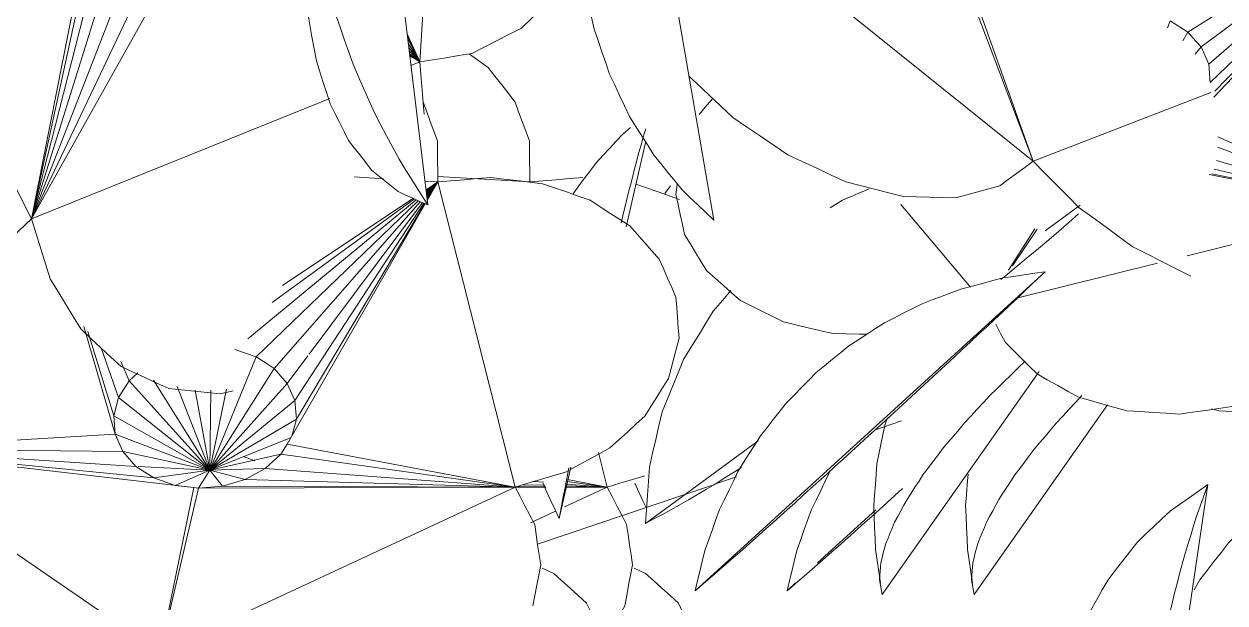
# Model space of a CAD drawing. Header units: metres. Extents: x 10.2 to 20.8, y -0.2 to 6.6.
# Drawn here: x 14.8782 to 14.9883, y 1.3508 to 1.4039 of the extents above; entities that cross this region are included whole.
import ezdxf

# ---------------------------------------------------------------- set-up
doc = ezdxf.new("R2010")
doc.units = ezdxf.units.M
doc.layers.add('Importações nas famílias', color=250, linetype='Continuous', lineweight=5)
doc.layers.add('Vegetação', color=7, linetype='Continuous', lineweight=5)

# ---------------------------------------------------------------- blocks, each defined once
blk = doc.blocks.new('Planta_pergolado_12200 - plantas pergolado_skp_Component_12-V2729-Corte 3')
at = {"layer": 'Importações nas famílias'}
blk.add_line((14.85772, 0.53), (14.86421, 0.57407), dxfattribs=at)
at = {"layer": 'Importações nas famílias', "flags": 128}
for points in [[(14.86421, 0.57407), (14.86334, 0.57346), (14.86248, 0.57286), (14.86161, 0.57225), (14.86075, 0.57164)], [(14.86311, 0.57098), (14.86338, 0.57175), (14.86366, 0.57252), (14.86393, 0.57329), (14.86421, 0.57407)], [(14.86075, 0.57164), (14.85998, 0.57091), (14.85921, 0.57018), (14.85844, 0.56945), (14.85768, 0.56871)], [(14.86209, 0.56765), (14.86234, 0.56848), (14.8626, 0.56931), (14.86285, 0.57015), (14.86311, 0.57098)], [(14.85768, 0.56871), (14.85702, 0.56787), (14.85637, 0.56703), (14.85571, 0.56618), (14.85506, 0.56534)], [(14.86114, 0.56412), (14.86138, 0.565), (14.86161, 0.56588), (14.86185, 0.56677), (14.86209, 0.56765)], [(14.85506, 0.56534), (14.85453, 0.56441), (14.85401, 0.56347), (14.85348, 0.56254), (14.85295, 0.56161)], [(14.86029, 0.56042), (14.86051, 0.56134), (14.86072, 0.56227), (14.86093, 0.56319), (14.86114, 0.56412)], [(14.85295, 0.56161), (14.85257, 0.5606), (14.85219, 0.5596), (14.8518, 0.5586), (14.85142, 0.5576)], [(14.85955, 0.5566), (14.85973, 0.55755), (14.85992, 0.55851), (14.86011, 0.55946), (14.86029, 0.56042)], [(14.85142, 0.5576), (14.85118, 0.55655), (14.85095, 0.5555), (14.85072, 0.55446), (14.85048, 0.55341)], [(14.85891, 0.55269), (14.85907, 0.55367), (14.85923, 0.55465), (14.85939, 0.55562), (14.85955, 0.5566)], [(14.85048, 0.55341), (14.85041, 0.55234), (14.85033, 0.55127), (14.85025, 0.55021), (14.85017, 0.54914)], [(14.85839, 0.54875), (14.85852, 0.54974), (14.85865, 0.55072), (14.85878, 0.55171), (14.85891, 0.55269)], [(14.85017, 0.54914), (14.85025, 0.54807), (14.85033, 0.54701), (14.85041, 0.54595), (14.85049, 0.54488)], [(14.858, 0.54482), (14.8581, 0.5458), (14.85819, 0.54678), (14.85829, 0.54777), (14.85839, 0.54875)], [(14.85049, 0.54488), (14.85073, 0.54385), (14.85097, 0.54282), (14.8512, 0.54178), (14.85144, 0.54075)], [(14.85773, 0.54093), (14.8578, 0.5419), (14.85786, 0.54287), (14.85793, 0.54385), (14.858, 0.54482)], [(14.85144, 0.54075), (14.85182, 0.53977), (14.85221, 0.53879), (14.8526, 0.53781), (14.85298, 0.53683)], [(14.85759, 0.53714), (14.85763, 0.53809), (14.85766, 0.53903), (14.8577, 0.53998), (14.85773, 0.54093)], [(14.85759, 0.53348), (14.85759, 0.53439), (14.85759, 0.53531), (14.85759, 0.53622), (14.85759, 0.53714)], [(14.85298, 0.53683), (14.85351, 0.53593), (14.85404, 0.53502), (14.85457, 0.53412), (14.85509, 0.53322)], [(14.85509, 0.53322), (14.85575, 0.53241), (14.85641, 0.53161), (14.85706, 0.5308), (14.85772, 0.53)], [(14.85772, 0.53), (14.85769, 0.53087), (14.85766, 0.53174), (14.85762, 0.53261), (14.85759, 0.53348)]]:
    blk.add_lwpolyline(points, dxfattribs=at)
blk = doc.blocks.new('Planta_pergolado_12200 - plantas pergolado_skp_Component_12-V2751-Corte 3')
at = {"layer": 'Importações nas famílias'}
for p, q in [((14.79052, 1.03818), (14.79121, 1.03881)), ((14.77809, 1.01743), (14.79247, 1.03787)), ((14.77859, 1.03362), (14.77835, 1.03295))]:
    blk.add_line(p, q, dxfattribs=at)
at = {"layer": 'Importações nas famílias', "flags": 128}
for points in [[(14.78797, 1.03566), (14.7886, 1.03629), (14.78924, 1.03692), (14.78988, 1.03755), (14.79052, 1.03818)], [(14.78565, 1.03317), (14.78623, 1.03379), (14.78681, 1.03441), (14.78739, 1.03504), (14.78797, 1.03566)], [(14.77835, 1.03295), (14.77816, 1.03207), (14.77798, 1.03118), (14.7778, 1.0303), (14.77761, 1.02941)], [(14.7836, 1.03074), (14.78411, 1.03135), (14.78463, 1.03195), (14.78514, 1.03256), (14.78565, 1.03317)], [(14.78183, 1.02839), (14.78228, 1.02898), (14.78272, 1.02957), (14.78316, 1.03015), (14.7836, 1.03074)], [(14.77761, 1.02941), (14.77754, 1.02845), (14.77747, 1.0275), (14.77739, 1.02654), (14.77732, 1.02558)], [(14.78037, 1.02615), (14.78074, 1.02671), (14.7811, 1.02727), (14.78147, 1.02783), (14.78183, 1.02839)], [(14.77923, 1.02405), (14.77952, 1.02458), (14.7798, 1.0251), (14.78009, 1.02563), (14.78037, 1.02615)], [(14.77732, 1.02558), (14.77736, 1.02458), (14.7774, 1.02357), (14.77744, 1.02256), (14.77748, 1.02156)], [(14.77843, 1.02211), (14.77863, 1.02259), (14.77883, 1.02308), (14.77903, 1.02357), (14.77923, 1.02405)], [(14.77748, 1.02156), (14.77763, 1.02053), (14.77779, 1.01949), (14.77794, 1.01846)], [(14.77797, 1.02034), (14.77808, 1.02078), (14.7782, 1.02123), (14.77831, 1.02167), (14.77843, 1.02211)], [(14.77785, 1.01878), (14.77788, 1.01917), (14.77791, 1.01956), (14.77794, 1.01995), (14.77797, 1.02034)], [(14.77809, 1.01743), (14.77803, 1.01777), (14.77797, 1.0181), (14.77791, 1.01844), (14.77785, 1.01878)]]:
    blk.add_lwpolyline(points, dxfattribs=at)
blk = doc.blocks.new('Planta_pergolado_12200 - plantas pergolado_skp_Component_17-V2851-Corte 3')
at = {"layer": 'Importações nas famílias'}
for p, q in [((15.00494, 1.41586), (14.98486, 1.40312)), ((15.00494, 1.41586), (14.98607, 1.40177)), ((15.00494, 1.41586), (14.98676, 1.4002)), ((15.00494, 1.41586), (14.9869, 1.39852)), ((15.00494, 1.41586), (14.98723, 1.39717)), ((15.00494, 1.41586), (14.98731, 1.3977)), ((14.98297, 1.40351), (14.98322, 1.40416)), ((14.98322, 1.40416), (14.98486, 1.40312)), ((14.98486, 1.40312), (14.98438, 1.40233)), ((14.98486, 1.40312), (14.98558, 1.40231)), ((14.98558, 1.40231), (14.98607, 1.40177)), ((14.98551, 1.40112), (14.98607, 1.40177)), ((14.98607, 1.40177), (14.98676, 1.4002)), ((14.98676, 1.4002), (14.9869, 1.39852)), ((14.94007, 1.3956), (14.94008, 1.39561)), ((14.98761, 1.39353), (15.00239, 1.38698)), ((14.98759, 1.39257), (15.00239, 1.38698)), ((14.98746, 1.39135), (15.00239, 1.38698)), ((15.00239, 1.38698), (14.98704, 1.39014)), ((14.98727, 1.39055), (15.00239, 1.38698)), ((14.93793, 1.38823), (14.93804, 1.38917)), ((15.00239, 1.38698), (14.98679, 1.39006)), ((14.95853, 1.38732), (14.96493, 1.37975)), ((14.9848, 1.38263), (15.00239, 1.38698)), ((14.9684, 1.38129), (14.97081, 1.38508)), ((14.97104, 1.38507), (14.96878, 1.38169)), ((14.96913, 1.37875), (14.98206, 1.38195))]:
    blk.add_line(p, q, dxfattribs=at)
at = {"layer": 'Importações nas famílias', "flags": 128}
for points in [[(14.94008, 1.39561), (14.94078, 1.39642), (14.94135, 1.39706)], [(14.93873, 1.38457), (14.93853, 1.38548), (14.93833, 1.3864), (14.93813, 1.38731), (14.93793, 1.38823)], [(14.94075, 1.38125), (14.94024, 1.38208), (14.93974, 1.38291), (14.93924, 1.38374), (14.93873, 1.38457)], [(14.94384, 1.37852), (14.94306, 1.3792), (14.94229, 1.37989), (14.94152, 1.38057), (14.94075, 1.38125)], [(14.94779, 1.37655), (14.9468, 1.37704), (14.94581, 1.37754), (14.94482, 1.37803), (14.94384, 1.37852)], [(14.95233, 1.37548), (14.9512, 1.37575), (14.95006, 1.37602), (14.94892, 1.37628), (14.94779, 1.37655)], [(14.96814, 1.37466), (14.96769, 1.37551), (14.96724, 1.37636)], [(14.95542, 1.37542), (14.95475, 1.37543), (14.95354, 1.37546), (14.95233, 1.37548)], [(14.97103, 1.37179), (14.9703, 1.37251), (14.96958, 1.37322), (14.96886, 1.37394), (14.96814, 1.37466)], [(14.97482, 1.36966), (14.97387, 1.37019), (14.97292, 1.37072), (14.97197, 1.37126), (14.97103, 1.37179)], [(14.97927, 1.3684), (14.97816, 1.36871), (14.97705, 1.36903), (14.97594, 1.36934), (14.97482, 1.36966)], [(14.98407, 1.3681), (14.98287, 1.36818), (14.98167, 1.36825), (14.98047, 1.36833), (14.97927, 1.3684)], [(14.98889, 1.36879), (14.98768, 1.36862), (14.98648, 1.36845), (14.98528, 1.36828), (14.98407, 1.3681)]]:
    blk.add_lwpolyline(points, dxfattribs=at)
blk = doc.blocks.new('Planta_pergolado_12200 - plantas pergolado_skp_Component_16-V2852-Corte 3')
for name, p in [('Planta_pergolado_12200 - plantas pergolado_skp_Component_17-V2851-Corte 3', (0, 0)), ('Planta_pergolado_12200 - plantas pergolado_skp_Component_12-V2751-Corte 3', (0.17874, 0.33414)), ('Planta_pergolado_12200 - plantas pergolado_skp_Component_12-V2729-Corte 3', (0.12248, 0.78758))]:
    blk.add_blockref(name, p)
blk = doc.blocks.new('Planta_pergolado_12200 - plantas pergolado_skp_Component_12-V2861-Corte 3')
at = {"layer": 'Importações nas famílias'}
for p, q in [((14.98862, 1.31758), (14.99511, 1.36165)), ((14.98596, 1.35292), (14.98543, 1.35199))]:
    blk.add_line(p, q, dxfattribs=at)
at = {"layer": 'Importações nas famílias', "flags": 128}
for points in [[(14.99511, 1.36165), (14.99424, 1.36104), (14.99338, 1.36043), (14.99252, 1.35983), (14.99165, 1.35922)], [(14.99401, 1.35856), (14.99429, 1.35933), (14.99456, 1.3601), (14.99483, 1.36087), (14.99511, 1.36165)], [(14.99165, 1.35922), (14.99088, 1.35849), (14.99011, 1.35776), (14.98935, 1.35703), (14.98858, 1.35629)], [(14.99299, 1.35523), (14.99324, 1.35606), (14.9935, 1.35689), (14.99376, 1.35773), (14.99401, 1.35856)], [(14.98858, 1.35629), (14.98792, 1.35545), (14.98727, 1.35461), (14.98661, 1.35376), (14.98596, 1.35292)], [(14.99204, 1.3517), (14.99228, 1.35258), (14.99252, 1.35346), (14.99275, 1.35435), (14.99299, 1.35523)], [(14.99119, 1.348), (14.99141, 1.34892), (14.99162, 1.34985), (14.99183, 1.35077), (14.99204, 1.3517)], [(14.99045, 1.34418), (14.99063, 1.34513), (14.99082, 1.34609), (14.99101, 1.34704), (14.99119, 1.348)], [(14.98981, 1.34027), (14.98997, 1.34125), (14.99013, 1.34222), (14.99029, 1.3432), (14.99045, 1.34418)], [(14.98929, 1.33633), (14.98942, 1.33732), (14.98955, 1.3383), (14.98968, 1.33929), (14.98981, 1.34027)], [(14.9889, 1.3324), (14.989, 1.33338), (14.9891, 1.33436), (14.98919, 1.33535), (14.98929, 1.33633)], [(14.98863, 1.32851), (14.9887, 1.32948), (14.98877, 1.33045), (14.98883, 1.33142), (14.9889, 1.3324)], [(14.98206, 1.32954), (14.9821, 1.32936), (14.98234, 1.32833)], [(14.9885, 1.32472), (14.98853, 1.32567), (14.98856, 1.32661), (14.9886, 1.32756), (14.98863, 1.32851)], [(14.98234, 1.32833), (14.98272, 1.32735), (14.98311, 1.32637), (14.9835, 1.32539), (14.98388, 1.32441)], [(14.98388, 1.32441), (14.98441, 1.32351), (14.98494, 1.3226), (14.98547, 1.3217), (14.98599, 1.3208)], [(14.98849, 1.32106), (14.98849, 1.32197), (14.98849, 1.32289), (14.98849, 1.3238), (14.9885, 1.32472)], [(14.98599, 1.3208), (14.98665, 1.31999), (14.98731, 1.31919), (14.98796, 1.31838), (14.98862, 1.31758)], [(14.98862, 1.31758), (14.98859, 1.31845), (14.98856, 1.31932), (14.98852, 1.32019), (14.98849, 1.32106)]]:
    blk.add_lwpolyline(points, dxfattribs=at)
blk = doc.blocks.new('Planta_pergolado_12200 - plantas pergolado_skp_Component_12-V2864-Corte 3')
at = {"layer": 'Importações nas famílias'}
blk.add_line((14.96525, 1.35157), (14.97749, 1.36895), dxfattribs=at)
at = {"layer": 'Importações nas famílias', "flags": 128}
for points in [[(14.97281, 1.36731), (14.97339, 1.36793), (14.97397, 1.36855), (14.97455, 1.36918), (14.97513, 1.3698)], [(14.97076, 1.36488), (14.97128, 1.36549), (14.97179, 1.36609), (14.9723, 1.3667), (14.97281, 1.36731)], [(14.969, 1.36253), (14.96944, 1.36312), (14.96988, 1.36371), (14.97032, 1.36429), (14.97076, 1.36488)], [(14.9647, 1.36259), (14.96463, 1.36164), (14.96456, 1.36068), (14.96448, 1.35972)], [(14.96754, 1.36029), (14.9679, 1.36085), (14.96827, 1.36141), (14.96863, 1.36197), (14.969, 1.36253)], [(14.96448, 1.35972), (14.96452, 1.35872), (14.96456, 1.35771), (14.96461, 1.35671), (14.96465, 1.3557)], [(14.9664, 1.35819), (14.96668, 1.35872), (14.96697, 1.35924), (14.96725, 1.35977), (14.96754, 1.36029)], [(14.96559, 1.35625), (14.96579, 1.35673), (14.96599, 1.35722), (14.9662, 1.35771), (14.9664, 1.35819)], [(14.96513, 1.35448), (14.96525, 1.35492), (14.96536, 1.35537), (14.96548, 1.35581), (14.96559, 1.35625)], [(14.96465, 1.3557), (14.9648, 1.35467), (14.96495, 1.35363), (14.9651, 1.3526)], [(14.96502, 1.35292), (14.96504, 1.35331), (14.96507, 1.3537), (14.9651, 1.35409), (14.96513, 1.35448)], [(14.96525, 1.35157), (14.96519, 1.35191), (14.96513, 1.35225), (14.96508, 1.35258), (14.96502, 1.35292)]]:
    blk.add_lwpolyline(points, dxfattribs=at)
blk = doc.blocks.new('Planta_pergolado_12200 - plantas pergolado_skp_Component_17-V2865-Corte 3')
at = {"layer": 'Importações nas famílias'}
blk.add_line((14.9877, 1.3684), (14.98704, 1.36859), dxfattribs=at)
at = {"layer": 'Importações nas famílias', "flags": 128}
blk.add_lwpolyline([(14.99249, 1.3681), (14.9913, 1.36818), (14.9901, 1.36825), (14.9889, 1.36833), (14.9877, 1.3684)], dxfattribs=at)
blk = doc.blocks.new('Planta_pergolado_12200 - plantas pergolado_skp_Component_16-V2866-Corte 3')
for name in ['Planta_pergolado_12200 - plantas pergolado_skp_Component_17-V2865-Corte 3', 'Planta_pergolado_12200 - plantas pergolado_skp_Component_12-V2864-Corte 3', 'Planta_pergolado_12200 - plantas pergolado_skp_Component_12-V2861-Corte 3']:
    blk.add_blockref(name, (0, 0))
blk = doc.blocks.new('Planta_pergolado_12200 - plantas pergolado_skp_-V2896-Corte 3')
for name in ['Planta_pergolado_12200 - plantas pergolado_skp_Component_16-V2852-Corte 3', 'Planta_pergolado_12200 - plantas pergolado_skp_Component_16-V2866-Corte 3']:
    blk.add_blockref(name, (0, 0))
blk = doc.blocks.new('Planta_pergolado_12200 - plantas pergolado_skp_Component_17-V3051-Corte 3')
at = {"layer": 'Importações nas famílias'}
for p, q in [((14.85912, 1.35781), (14.85795, 1.35732)), ((14.85891, 1.35711), (14.85795, 1.35732)), ((14.85795, 1.35732), (14.85892, 1.35714)), ((14.8589, 1.35706), (14.85795, 1.35732)), ((14.85899, 1.35696), (14.85795, 1.35732)), ((14.85897, 1.35692), (14.85795, 1.35732)), ((14.85795, 1.35732), (14.85893, 1.35716)), ((14.85875, 1.35454), (14.85795, 1.35732)), ((14.92567, 1.35399), (14.92673, 1.3535)), ((14.86447, 1.33463), (14.86036, 1.34893)), ((14.84277, 1.34492), (14.84272, 1.34562)), ((14.86447, 1.33463), (14.88395, 1.34193)), ((14.88395, 1.34193), (14.8825, 1.3423)), ((14.88254, 1.34231), (14.88408, 1.34197)), ((14.88425, 1.34215), (14.88312, 1.34247)), ((14.86447, 1.33463), (14.87344, 1.34161)), ((14.86447, 1.33463), (14.87238, 1.34161)), ((14.86447, 1.33463), (14.87182, 1.34161)), ((14.86447, 1.33463), (14.87175, 1.34161)), ((14.86447, 1.33463), (14.88017, 1.34161)), ((14.86447, 1.33463), (14.87708, 1.34145)), ((14.86447, 1.33463), (14.87478, 1.3414)), ((14.86447, 1.33463), (14.88296, 1.34076)), ((14.90124, 1.3341), (14.89583, 1.34159)), ((14.89708, 1.34157), (14.90124, 1.3341)), ((14.89796, 1.34119), (14.90124, 1.3341)), ((14.90124, 1.3341), (14.89828, 1.34105)), ((14.88265, 1.34027), (14.86447, 1.33463)), ((14.90124, 1.3341), (14.89511, 1.34044)), ((14.90527, 1.33967), (14.90124, 1.3341)), ((14.89394, 1.33855), (14.90124, 1.3341)), ((14.89446, 1.33939), (14.90124, 1.3341)), ((14.86447, 1.33463), (14.86376, 1.33455)), ((14.86447, 1.33463), (14.87991, 1.33441)), ((14.89126, 1.33425), (14.90124, 1.3341)), ((14.86891, 1.32569), (14.86806, 1.32617)), ((14.8763, 1.32292), (14.87564, 1.32299)), ((14.88516, 1.32286), (14.88413, 1.32278))]:
    blk.add_line(p, q, dxfattribs=at)
at = {"layer": 'Importações nas famílias', "flags": 128}
for points in [[(14.85795, 1.35732), (14.85752, 1.35801), (14.8571, 1.3587), (14.85667, 1.35939), (14.85653, 1.35961)], [(14.85564, 1.35669), (14.8568, 1.357), (14.85795, 1.35732)], [(14.92673, 1.3535), (14.92748, 1.35282), (14.92823, 1.35214), (14.92898, 1.35146), (14.92973, 1.35078)], [(14.92973, 1.35078), (14.93012, 1.34997), (14.9305, 1.34916), (14.93089, 1.34834), (14.93127, 1.34753)], [(14.93127, 1.34753), (14.93125, 1.34665), (14.93124, 1.34578), (14.93122, 1.3449), (14.93121, 1.34402)], [(14.84272, 1.34562), (14.84298, 1.34639), (14.84324, 1.34716)], [(14.93121, 1.34402), (14.93079, 1.34316), (14.93038, 1.34229), (14.92996, 1.34143), (14.92955, 1.34056)], [(14.92955, 1.34056), (14.92877, 1.33978), (14.92799, 1.339), (14.92721, 1.33822), (14.92643, 1.33744)], [(14.92643, 1.33744), (14.92536, 1.33681), (14.92429, 1.33618), (14.92321, 1.33555), (14.92214, 1.33492)], [(14.86444, 1.33155), (14.86445, 1.33232), (14.86446, 1.33309), (14.86447, 1.33386), (14.86447, 1.33463)], [(14.90124, 1.3341), (14.90092, 1.33334), (14.9006, 1.33258), (14.90028, 1.33181), (14.89996, 1.33105)], [(14.9061, 1.3328), (14.90489, 1.33313), (14.90367, 1.33345), (14.90246, 1.33378), (14.90124, 1.3341)], [(14.92214, 1.33492), (14.92086, 1.3345), (14.91958, 1.33407), (14.9183, 1.33365), (14.91708, 1.33325)], [(14.9155, 1.33302), (14.91427, 1.33286), (14.91289, 1.33268), (14.91152, 1.3325)], [(14.91152, 1.3325), (14.91016, 1.33257), (14.90881, 1.33265), (14.90746, 1.33272), (14.9061, 1.3328)], [(14.86566, 1.32867), (14.86536, 1.32939), (14.86505, 1.33011), (14.86475, 1.33083), (14.86444, 1.33155)], [(14.89996, 1.33105), (14.89934, 1.33034), (14.89873, 1.32963), (14.89812, 1.32892), (14.89751, 1.32822)], [(14.86806, 1.32617), (14.86746, 1.3268), (14.86686, 1.32742), (14.86626, 1.32805), (14.86566, 1.32867)], [(14.89751, 1.32822), (14.89664, 1.32761), (14.89578, 1.32701), (14.89492, 1.32641), (14.89406, 1.3258)], [(14.89406, 1.3258), (14.89301, 1.32535), (14.89195, 1.32489), (14.8909, 1.32443), (14.88985, 1.32398)], [(14.87564, 1.32299), (14.8746, 1.3233), (14.874, 1.32348)], [(14.88985, 1.32398), (14.88867, 1.3237), (14.8875, 1.32342), (14.88633, 1.32314), (14.88516, 1.32286)]]:
    blk.add_lwpolyline(points, dxfattribs=at)
blk = doc.blocks.new('Planta_pergolado_12200 - plantas pergolado_skp_Component_16-V3052-Corte 3')
blk.add_blockref('Planta_pergolado_12200 - plantas pergolado_skp_Component_17-V3051-Corte 3', (0, 0))
blk = doc.blocks.new('Planta_pergolado_12200 - plantas pergolado_skp_Component_17-V2997-Corte 3')
at = {"layer": 'Importações nas famílias'}
for p, q in [((14.75536, 1.01985), (14.75641, 1.01936)), ((14.75964, 1.00729), (14.75923, 1.00642)), ((14.73663, 0.99861), (14.73579, 0.99866)), ((14.71484, 0.98872), (14.71381, 0.98864))]:
    blk.add_line(p, q, dxfattribs=at)
at = {"layer": 'Importações nas famílias', "flags": 128}
for points in [[(14.75641, 1.01936), (14.75716, 1.01868), (14.75791, 1.018), (14.75867, 1.01732), (14.75942, 1.01664)], [(14.75942, 1.01664), (14.7598, 1.01583), (14.76019, 1.01502), (14.76053, 1.01428)], [(14.75923, 1.00642), (14.75845, 1.00564), (14.75767, 1.00486), (14.7569, 1.00408), (14.75612, 1.0033)], [(14.75612, 1.0033), (14.75504, 1.00267), (14.75397, 1.00204), (14.75289, 1.00141), (14.75182, 1.00078)], [(14.75182, 1.00078), (14.75054, 1.00036), (14.74926, 0.99993), (14.74798, 0.99951), (14.74676, 0.99911)], [(14.73028, 0.99844), (14.72996, 0.99767), (14.72964, 0.99691)], [(14.7412, 0.99836), (14.73985, 0.99843), (14.73849, 0.99851)], [(14.74518, 0.99888), (14.74395, 0.99872), (14.74258, 0.99854), (14.7412, 0.99836)], [(14.72964, 0.99691), (14.72903, 0.9962), (14.72842, 0.99549), (14.7278, 0.99478), (14.72719, 0.99408)], [(14.72719, 0.99408), (14.72633, 0.99347), (14.72547, 0.99287), (14.7246, 0.99227), (14.72374, 0.99166)], [(14.72374, 0.99166), (14.72269, 0.99121), (14.72164, 0.99075), (14.72058, 0.99029), (14.71953, 0.98984)], [(14.71953, 0.98984), (14.71836, 0.98956), (14.71719, 0.98928), (14.71601, 0.989), (14.71484, 0.98872)]]:
    blk.add_lwpolyline(points, dxfattribs=at)
blk = doc.blocks.new('Planta_pergolado_12200 - plantas pergolado_skp_Component_16-V3073-Corte 3')
blk.add_blockref('Planta_pergolado_12200 - plantas pergolado_skp_Component_17-V2997-Corte 3', (0.17874, 0.33414))
blk = doc.blocks.new('Planta_pergolado_12200 - plantas pergolado_skp_Component_12-V3083-Corte 3')
at = {"layer": 'Importações nas famílias'}
for p, q in [((14.95319, 1.38772), (14.95207, 1.38702)), ((14.97176, 1.3849), (14.97499, 1.38727)), ((14.96771, 1.38044), (14.96832, 1.38093)), ((14.93514, 1.35807), (14.94548, 1.36565))]:
    blk.add_line(p, q, dxfattribs=at)
at = {"layer": 'Importações nas famílias', "flags": 128}
for points in [[(14.95563, 1.38876), (14.95441, 1.38824), (14.95319, 1.38772)], [(14.97211, 1.38409), (14.97302, 1.38488), (14.97393, 1.38567), (14.97484, 1.38646)], [(14.96832, 1.38093), (14.96927, 1.38172), (14.97021, 1.38251), (14.97116, 1.3833), (14.97211, 1.38409)], [(14.94296, 1.37944), (14.94219, 1.37853), (14.94134, 1.37754)], [(14.94134, 1.37754), (14.94067, 1.37643), (14.93999, 1.37532), (14.93931, 1.37421), (14.93864, 1.3731)], [(14.93864, 1.3731), (14.93815, 1.3719), (14.93766, 1.3707), (14.93716, 1.3695), (14.93667, 1.3683)], [(14.93667, 1.3683), (14.93638, 1.36703), (14.93609, 1.36577), (14.93579, 1.36451), (14.9355, 1.36325)], [(14.9355, 1.36325), (14.93541, 1.36195), (14.93532, 1.36066), (14.93523, 1.35936), (14.93514, 1.35807)], [(14.94158, 1.36172), (14.94246, 1.36228), (14.94335, 1.36283), (14.94394, 1.3632)], [(14.93824, 1.35976), (14.93907, 1.36025), (14.93991, 1.36074), (14.94074, 1.36123), (14.94158, 1.36172)], [(14.93514, 1.35807), (14.93591, 1.35849), (14.93669, 1.35891), (14.93746, 1.35934), (14.93824, 1.35976)]]:
    blk.add_lwpolyline(points, dxfattribs=at)
blk = doc.blocks.new('Planta_pergolado_12200 - plantas pergolado_skp_Component_17-V3084-Corte 3')
at = {"layer": 'Importações nas famílias'}
for p, q in [((14.94353, 1.41312), (14.97066, 1.3913)), ((14.97066, 1.3913), (14.96388, 1.40924)), ((14.96436, 1.40907), (14.97066, 1.3913)), ((14.97066, 1.3913), (14.98696, 1.3976))]:
    blk.add_line(p, q, dxfattribs=at)
at = {"layer": 'Importações nas famílias', "flags": 128}
for points in [[(14.94315, 1.3953), (14.94205, 1.39634), (14.94095, 1.39738), (14.93985, 1.39842), (14.93913, 1.3991)], [(14.94818, 1.39187), (14.94693, 1.39273), (14.94567, 1.39359), (14.94441, 1.39445), (14.94315, 1.3953)], [(14.9535, 1.3894), (14.95217, 1.39002), (14.95084, 1.39064), (14.94951, 1.39126), (14.94818, 1.39187)], [(14.97066, 1.3913), (14.9699, 1.39073), (14.96915, 1.39017), (14.96839, 1.38961), (14.96763, 1.38904)], [(14.97489, 1.38703), (14.97384, 1.3881), (14.97278, 1.38916), (14.97172, 1.39023), (14.97066, 1.3913)], [(14.95875, 1.38806), (14.95744, 1.3884), (14.95613, 1.38873), (14.95482, 1.38907), (14.9535, 1.3894)], [(14.96763, 1.38904), (14.96662, 1.38877), (14.9656, 1.38849), (14.96459, 1.38821), (14.96357, 1.38794)], [(14.96357, 1.38794), (14.96237, 1.38797), (14.96116, 1.388), (14.95996, 1.38803), (14.95875, 1.38806)], [(14.97982, 1.38343), (14.97859, 1.38433), (14.97736, 1.38523), (14.97613, 1.38613), (14.97489, 1.38703)], [(14.98512, 1.38076), (14.98379, 1.38143), (14.98247, 1.3821), (14.98115, 1.38277), (14.97982, 1.38343)]]:
    blk.add_lwpolyline(points, dxfattribs=at)
blk = doc.blocks.new('Planta_pergolado_12200 - plantas pergolado_skp_Component_16-V3085-Corte 3')
for name in ['Planta_pergolado_12200 - plantas pergolado_skp_Component_17-V3084-Corte 3', 'Planta_pergolado_12200 - plantas pergolado_skp_Component_12-V3083-Corte 3']:
    blk.add_blockref(name, (0, 0))
blk = doc.blocks.new('Planta_pergolado_12200 - plantas pergolado_skp_-V3104-Corte 3')
blk.add_blockref('Planta_pergolado_12200 - plantas pergolado_skp_Component_16-V3085-Corte 3', (0, 0))
blk = doc.blocks.new('Planta_pergolado_12200 - plantas pergolado_skp_-V3105-Corte 3')
at = {"layer": 'Importações nas famílias'}
for p, q in [((14.95859, 1.36748), (14.95612, 1.36664)), ((14.94119, 1.36157), (14.92526, 1.35617)), ((14.94347, 1.36235), (14.94139, 1.36164))]:
    blk.add_line(p, q, dxfattribs=at)
for name in ['Planta_pergolado_12200 - plantas pergolado_skp_-V3104-Corte 3', 'Planta_pergolado_12200 - plantas pergolado_skp_Component_16-V3052-Corte 3', 'Planta_pergolado_12200 - plantas pergolado_skp_Component_16-V3073-Corte 3']:
    blk.add_blockref(name, (0, 0))
blk = doc.blocks.new('Planta_pergolado_12200 - plantas pergolado_skp_-V3106-Corte 3')
for name in ['Planta_pergolado_12200 - plantas pergolado_skp_-V3105-Corte 3', 'Planta_pergolado_12200 - plantas pergolado_skp_-V2896-Corte 3']:
    blk.add_blockref(name, (0, 0))
blk = doc.blocks.new('Planta_pergolado_12200 - plantas pergolado_skp_Component_12-V2844-Corte 3')
at = {"layer": 'Importações nas famílias'}
blk.add_line((15.06746, 1.18088), (15.03537, 1.15163), dxfattribs=at)
at = {"layer": 'Importações nas famílias', "flags": 128}
for points in [[(15.06359, 1.18031), (15.06265, 1.18006), (15.06171, 1.17981), (15.06076, 1.17957), (15.05982, 1.17932)], [(15.06746, 1.18088), (15.06649, 1.18074), (15.06553, 1.18059), (15.06456, 1.18045), (15.06359, 1.18031)], [(15.06491, 1.17847), (15.06554, 1.17907), (15.06618, 1.17968), (15.06682, 1.18028), (15.06746, 1.18088)], [(15.05982, 1.17932), (15.05891, 1.17898), (15.058, 1.17863), (15.05709, 1.17829), (15.05618, 1.17795)], [(15.05618, 1.17795), (15.05532, 1.17751), (15.05445, 1.17707), (15.05358, 1.17663), (15.05272, 1.17619)], [(15.0621, 1.17583), (15.0628, 1.17649), (15.0635, 1.17715), (15.06421, 1.17781), (15.06491, 1.17847)], [(15.05272, 1.17619), (15.05191, 1.17566), (15.05109, 1.17513), (15.05028, 1.17461), (15.04947, 1.17408)], [(15.0591, 1.17304), (15.05985, 1.17374), (15.0606, 1.17444), (15.06135, 1.17514), (15.0621, 1.17583)], [(15.04947, 1.17408), (15.04872, 1.17347), (15.04797, 1.17285), (15.04722, 1.17224), (15.04647, 1.17163)], [(15.05599, 1.17016), (15.05677, 1.17088), (15.05755, 1.1716), (15.05833, 1.17232), (15.0591, 1.17304)], [(15.04647, 1.17163), (15.0458, 1.17094), (15.04512, 1.17025), (15.04444, 1.16956), (15.04376, 1.16887)], [(15.05283, 1.16725), (15.05362, 1.16798), (15.05441, 1.16871), (15.0552, 1.16943), (15.05599, 1.17016)], [(15.04376, 1.16887), (15.04316, 1.16811), (15.04256, 1.16735), (15.04196, 1.16659), (15.04136, 1.16584)], [(15.0497, 1.16439), (15.05048, 1.1651), (15.05127, 1.16582), (15.05205, 1.16654), (15.05283, 1.16725)], [(15.04136, 1.16584), (15.04084, 1.16502), (15.04033, 1.1642), (15.03981, 1.16338), (15.0393, 1.16256)], [(15.04667, 1.16164), (15.04743, 1.16232), (15.04819, 1.16301), (15.04894, 1.1637), (15.0497, 1.16439)], [(15.0393, 1.16256), (15.03888, 1.16168), (15.03845, 1.16081), (15.03803, 1.15994), (15.0376, 1.15907)], [(15.04382, 1.15906), (15.04453, 1.1597), (15.04524, 1.16035), (15.04596, 1.16099), (15.04667, 1.16164)], [(15.0376, 1.15907), (15.03728, 1.15816), (15.03695, 1.15724), (15.03662, 1.15633), (15.03629, 1.15541)], [(15.0412, 1.15672), (15.04185, 1.1573), (15.04251, 1.15789), (15.04316, 1.15847), (15.04382, 1.15906)], [(15.03889, 1.15467), (15.03947, 1.15518), (15.04004, 1.1557), (15.04062, 1.15621), (15.0412, 1.15672)], [(15.03629, 1.15541), (15.03606, 1.15447), (15.03583, 1.15352), (15.0356, 1.15258), (15.03537, 1.15163)], [(15.03693, 1.15296), (15.03742, 1.15339), (15.03791, 1.15382), (15.0384, 1.15424), (15.03889, 1.15467)], [(15.03537, 1.15163), (15.03576, 1.15196), (15.03615, 1.1523), (15.03654, 1.15263), (15.03693, 1.15296)]]:
    blk.add_lwpolyline(points, dxfattribs=at)
blk = doc.blocks.new('Planta_pergolado_12200 - plantas pergolado_skp_Component_12-V2774-Corte 3')
at = {"layer": 'Importações nas famílias', "flags": 128}
blk.add_lwpolyline([(14.82371, 0.69834), (14.8242, 0.69816), (14.82469, 0.69799)], dxfattribs=at)
blk = doc.blocks.new('Planta_pergolado_12200 - plantas pergolado_skp_Component_12-V2845-Corte 3')
at = {"layer": 'Importações nas famílias'}
for p, q in [((15.02945, 1.19409), (15.02876, 1.19349)), ((15.03073, 1.19362), (15.03085, 1.19398)), ((15.03084, 1.19284), (15.02904, 1.18499)), ((15.0286, 1.18537), (15.02875, 1.18601)), ((15.02399, 1.16297), (15.02291, 1.15824)), ((15.02367, 1.16225), (15.0238, 1.16289))]:
    blk.add_line(p, q, dxfattribs=at)
at = {"layer": 'Importações nas famílias', "flags": 128}
for points in [[(15.02876, 1.19349), (15.02814, 1.19284), (15.02753, 1.19218), (15.02691, 1.19153), (15.0263, 1.19087)], [(15.03016, 1.1916), (15.0303, 1.19211), (15.03045, 1.19261), (15.03059, 1.19312), (15.03073, 1.19362)], [(15.0263, 1.19087), (15.02577, 1.19016), (15.02524, 1.18945), (15.02471, 1.18874), (15.02418, 1.18803)], [(15.0295, 1.18904), (15.02966, 1.18968), (15.02983, 1.19032), (15.02999, 1.19096), (15.03016, 1.1916)], [(15.02875, 1.18601), (15.02894, 1.18677), (15.02912, 1.18753), (15.02931, 1.18829), (15.0295, 1.18904)], [(15.02142, 1.16148), (15.02179, 1.16067), (15.02216, 1.15986), (15.02254, 1.15905), (15.02291, 1.15824)], [(15.02291, 1.15824), (15.0231, 1.15924), (15.02329, 1.16024), (15.02348, 1.16125), (15.02367, 1.16225)]]:
    blk.add_lwpolyline(points, dxfattribs=at)
blk = doc.blocks.new('Planta_pergolado_12200 - plantas pergolado_skp_Component_17-V3198-Corte 3')
at = {"layer": 'Importações nas famílias'}
for p, q in [((14.91113, 1.38969), (14.90846, 1.38985)), ((14.91611, 1.3894), (14.91493, 1.38947)), ((14.91503, 1.38867), (14.91611, 1.3894)), ((14.91611, 1.3894), (14.91503, 1.38861)), ((14.91611, 1.3894), (14.91504, 1.38851)), ((14.91611, 1.3894), (14.91506, 1.38838)), ((14.91611, 1.3894), (14.91508, 1.38822)), ((14.91611, 1.3894), (14.9151, 1.38804)), ((14.91611, 1.3894), (14.91512, 1.38788)), ((14.91611, 1.3894), (14.91514, 1.38776)), ((14.91611, 1.3894), (14.91514, 1.3877)), ((14.91611, 1.3894), (14.92321, 1.36142)), ((14.91413, 1.38776), (14.8987, 1.37502)), ((14.91432, 1.38767), (14.89947, 1.37335)), ((14.91396, 1.38783), (14.90093, 1.37834)), ((14.91453, 1.38759), (14.90111, 1.37229)), ((14.90187, 1.37991), (14.91383, 1.38788)), ((14.91496, 1.38739), (14.90232, 1.36536)), ((14.91484, 1.38744), (14.90302, 1.36934)), ((14.91492, 1.3874), (14.90315, 1.36765)), ((14.9147, 1.3875), (14.90432, 1.3736)), ((14.88366, 1.37614), (14.88654, 1.36626)), ((14.88641, 1.36795), (14.88404, 1.37567)), ((14.88684, 1.36962), (14.88525, 1.37418)), ((14.89751, 1.37403), (14.89947, 1.37335)), ((14.88707, 1.37294), (14.88782, 1.37117)), ((14.89947, 1.37335), (14.89522, 1.36295)), ((14.89947, 1.37335), (14.90046, 1.37271)), ((14.90046, 1.37271), (14.90111, 1.37229)), ((14.90421, 1.37345), (14.90232, 1.37092)), ((14.88861, 1.37189), (14.88782, 1.37117)), ((14.89522, 1.36295), (14.90111, 1.37229)), ((14.90111, 1.37229), (14.90232, 1.37092)), ((14.88782, 1.37117), (14.88684, 1.36962)), ((14.89522, 1.36295), (14.88782, 1.37117)), ((14.89522, 1.36295), (14.89006, 1.37123)), ((14.89222, 1.37064), (14.89522, 1.36295)), ((14.89522, 1.36295), (14.89388, 1.37029)), ((14.90232, 1.37092), (14.89522, 1.36295)), ((14.89522, 1.36295), (14.89676, 1.3704)), ((14.89522, 1.36295), (14.89531, 1.3703)), ((14.90232, 1.37092), (14.90302, 1.36934)), ((14.88684, 1.36962), (14.88641, 1.36795)), ((14.89522, 1.36295), (14.88684, 1.36962)), ((14.90302, 1.36934), (14.89522, 1.36295)), ((14.90302, 1.36934), (14.90315, 1.36765)), ((14.88641, 1.36795), (14.88654, 1.36626)), ((14.89522, 1.36295), (14.88641, 1.36795)), ((14.89522, 1.36295), (14.90315, 1.36765)), ((14.90315, 1.36765), (14.90274, 1.36609)), ((14.88654, 1.36626), (14.86343, 1.36491)), ((14.89522, 1.36295), (14.88654, 1.36626)), ((14.88723, 1.36468), (14.88654, 1.36626)), ((14.90267, 1.36596), (14.89522, 1.36295)), ((14.86343, 1.36491), (14.89065, 1.34628)), ((14.88723, 1.36468), (14.86343, 1.36491)), ((14.88844, 1.36331), (14.86343, 1.36491)), ((14.89008, 1.36225), (14.86343, 1.36491)), ((14.89376, 1.36136), (14.86343, 1.36491)), ((14.90232, 1.36536), (14.90173, 1.36443)), ((14.90232, 1.36536), (14.92321, 1.36142)), ((14.89522, 1.36295), (14.88723, 1.36468)), ((14.88844, 1.36331), (14.88723, 1.36468)), ((14.89522, 1.36295), (14.90173, 1.36443)), ((14.90173, 1.36443), (14.90028, 1.36311)), ((14.90173, 1.36443), (14.92321, 1.36142)), ((14.89008, 1.36225), (14.88844, 1.36331)), ((14.89522, 1.36295), (14.88864, 1.3633)), ((14.89522, 1.36295), (14.89008, 1.36225)), ((14.89522, 1.36295), (14.89204, 1.36157)), ((14.89522, 1.36295), (14.89419, 1.36131)), ((14.89522, 1.36295), (14.90028, 1.36311)), ((14.89522, 1.36295), (14.89638, 1.36149)), ((14.89522, 1.36295), (14.89846, 1.3621)), ((14.90028, 1.36311), (14.89846, 1.3621)), ((14.90028, 1.36311), (14.92321, 1.36142)), ((14.89204, 1.36157), (14.89008, 1.36225)), ((14.89376, 1.36136), (14.89204, 1.36157)), ((14.89638, 1.36149), (14.89419, 1.36131)), ((14.89846, 1.3621), (14.89638, 1.36149)), ((14.92321, 1.36142), (14.89638, 1.36149)), ((14.89846, 1.3621), (14.92321, 1.36142)), ((14.89065, 1.34628), (14.92321, 1.36142)), ((14.89065, 1.34628), (14.89376, 1.36136)), ((14.89419, 1.36131), (14.89065, 1.34628)), ((14.89419, 1.36131), (14.89376, 1.36136)), ((14.92321, 1.36142), (14.89419, 1.36131))]:
    blk.add_line(p, q, dxfattribs=at)
at = {"layer": 'Importações nas famílias', "flags": 128}
for points in [[(14.91478, 1.39672), (14.9151, 1.39583), (14.91542, 1.39494), (14.91575, 1.39404), (14.91607, 1.39315)], [(14.91607, 1.39315), (14.91608, 1.39221), (14.91609, 1.39127), (14.9161, 1.39034), (14.91611, 1.3894)], [(14.91611, 1.3894), (14.91733, 1.3895), (14.91854, 1.3896), (14.91975, 1.3897), (14.92096, 1.3898)], [(14.92096, 1.3898), (14.92215, 1.38966), (14.92334, 1.38952), (14.92453, 1.38937), (14.92572, 1.38923)], [(14.92572, 1.38923), (14.92681, 1.38885), (14.9279, 1.38847), (14.92898, 1.38809), (14.93007, 1.38771)], [(14.93007, 1.38771), (14.93098, 1.38712), (14.93189, 1.38654), (14.9328, 1.38595), (14.93371, 1.38536)], [(14.93371, 1.38536), (14.93438, 1.3846), (14.93505, 1.38384), (14.93572, 1.38308), (14.93639, 1.38232)], [(14.93639, 1.38232), (14.93678, 1.38145), (14.93716, 1.38057), (14.93755, 1.3797), (14.93793, 1.37882)], [(14.93793, 1.37882), (14.93801, 1.37789), (14.93808, 1.37695), (14.93815, 1.37602), (14.93823, 1.37508)], [(14.93823, 1.37508), (14.93798, 1.37415), (14.93774, 1.37322), (14.9375, 1.3723), (14.93726, 1.37137)], [(14.93726, 1.37137), (14.93671, 1.37051), (14.93617, 1.36965), (14.93563, 1.36879), (14.93509, 1.36793)], [(14.93509, 1.36793), (14.93428, 1.3672), (14.93348, 1.36646), (14.93267, 1.36573), (14.93187, 1.365)], [(14.93187, 1.365), (14.93086, 1.36444), (14.92984, 1.36389), (14.92883, 1.36333), (14.92782, 1.36278)], [(14.92782, 1.36278), (14.92666, 1.36244), (14.92551, 1.3621), (14.92436, 1.36176), (14.92321, 1.36142)], [(14.92321, 1.36142), (14.92365, 1.36056), (14.9241, 1.3597), (14.92454, 1.35885), (14.92499, 1.35799)], [(14.92499, 1.35799), (14.92512, 1.35706), (14.92526, 1.35613), (14.9254, 1.35521), (14.92554, 1.35428)], [(14.92554, 1.35428), (14.92536, 1.35334), (14.92518, 1.35241), (14.925, 1.35147), (14.92482, 1.35054)]]:
    blk.add_lwpolyline(points, dxfattribs=at)
blk = doc.blocks.new('Planta_pergolado_12200 - plantas pergolado_skp_Component_16-V3199-Corte 3')
for name, p in [('Planta_pergolado_12200 - plantas pergolado_skp_Component_17-V3198-Corte 3', (0, 0)), ('Planta_pergolado_12200 - plantas pergolado_skp_Component_12-V2845-Corte 3', (-0.09568, 0.20028)), ('Planta_pergolado_12200 - plantas pergolado_skp_Component_12-V2844-Corte 3', (-0.09568, 0.20028)), ('Planta_pergolado_12200 - plantas pergolado_skp_Component_12-V2774-Corte 3', (0.07464, 0.66584))]:
    blk.add_blockref(name, p)
blk = doc.blocks.new('Planta_pergolado_12200 - plantas pergolado_skp_Component_12-V3215-Corte 3')
at = {"layer": 'Importações nas famílias'}
for p, q in [((14.95626, 1.35934), (14.95092, 1.35447)), ((14.9489, 1.35262), (14.94812, 1.35191))]:
    blk.add_line(p, q, dxfattribs=at)
at = {"layer": 'Importações nas famílias', "flags": 128}
for points in [[(14.95205, 1.36284), (14.95162, 1.36197), (14.9512, 1.3611), (14.95078, 1.36022), (14.95035, 1.35935)], [(14.95656, 1.35934), (14.95728, 1.35999), (14.95799, 1.36063), (14.9587, 1.36128)], [(14.95035, 1.35935), (14.95002, 1.35844), (14.94969, 1.35753), (14.94937, 1.35661), (14.94904, 1.3557)], [(14.95395, 1.357), (14.9546, 1.35759), (14.95526, 1.35817), (14.95591, 1.35876), (14.95656, 1.35934)], [(14.95163, 1.35495), (14.95221, 1.35547), (14.95279, 1.35598), (14.95337, 1.35649), (14.95395, 1.357)], [(14.94904, 1.3557), (14.94881, 1.35475), (14.94858, 1.35381), (14.94835, 1.35286), (14.94812, 1.35191)], [(14.94968, 1.35324), (14.95017, 1.35367), (14.95065, 1.3541), (14.95114, 1.35453), (14.95163, 1.35495)], [(14.94812, 1.35191), (14.94851, 1.35225), (14.9489, 1.35258), (14.94929, 1.35291), (14.94968, 1.35324)]]:
    blk.add_lwpolyline(points, dxfattribs=at)
blk = doc.blocks.new('Planta_pergolado_12200 - plantas pergolado_skp_Component_12-V3216-Corte 3')
at = {"layer": 'Importações nas famílias'}
blk.add_line((14.93745, 1.38903), (14.93692, 1.38832), dxfattribs=at)
at = {"layer": 'Importações nas famílias', "flags": 128}
blk.add_lwpolyline([(14.93417, 1.36176), (14.93454, 1.36095), (14.93491, 1.36014), (14.93516, 1.35961)], dxfattribs=at)
blk = doc.blocks.new('Planta_pergolado_12200 - plantas pergolado_skp_Component_17-V3217-Corte 3')
at = {"layer": 'Importações nas famílias'}
for p, q in [((14.92454, 1.3894), (14.91611, 1.38989)), ((14.93083, 1.36459), (14.93163, 1.36142)), ((14.92393, 1.36163), (14.92592, 1.36158)), ((14.92489, 1.36191), (14.92582, 1.36185)), ((14.92787, 1.36152), (14.93163, 1.36142)), ((14.92791, 1.36169), (14.93163, 1.36142)), ((14.92796, 1.36193), (14.93163, 1.36142)), ((14.928, 1.3621), (14.93163, 1.36142)), ((14.92598, 1.36143), (14.92321, 1.36144)), ((14.926, 1.3614), (14.92321, 1.36139)), ((14.92773, 1.35961), (14.93163, 1.36142)), ((14.93163, 1.36142), (14.92785, 1.36143)), ((14.93163, 1.36142), (14.92785, 1.3614)), ((14.9246, 1.35815), (14.92691, 1.35922))]:
    blk.add_line(p, q, dxfattribs=at)
at = {"layer": 'Importações nas famílias', "flags": 128}
for points in [[(14.919, 1.40112), (14.91987, 1.40049), (14.92073, 1.39987)], [(14.92073, 1.39987), (14.92135, 1.39908), (14.92197, 1.3983), (14.92258, 1.39751), (14.9232, 1.39672)], [(14.9232, 1.39672), (14.92352, 1.39583), (14.92385, 1.39494), (14.92417, 1.39404), (14.9245, 1.39315)], [(14.9245, 1.39315), (14.92451, 1.39221), (14.92452, 1.39127), (14.92453, 1.39034), (14.92454, 1.3894)], [(14.92454, 1.3894), (14.92575, 1.3895), (14.92696, 1.3896), (14.92817, 1.3897), (14.92939, 1.3898)], [(14.93426, 1.38919), (14.93523, 1.38885), (14.93632, 1.38847), (14.93741, 1.38809), (14.93826, 1.38779)], [(14.93509, 1.36244), (14.93394, 1.3621), (14.93278, 1.36176), (14.93163, 1.36142)], [(14.93163, 1.36142), (14.93208, 1.36056), (14.93252, 1.3597), (14.93297, 1.35885), (14.93341, 1.35799)], [(14.93341, 1.35799), (14.93355, 1.35706), (14.93369, 1.35613), (14.93382, 1.35521), (14.93396, 1.35428)], [(14.93396, 1.35428), (14.93378, 1.35334), (14.9336, 1.35241), (14.93342, 1.35147), (14.93324, 1.35054)], [(14.93324, 1.35054), (14.93276, 1.34966), (14.93227, 1.34878), (14.93179, 1.3479), (14.9313, 1.34702)]]:
    blk.add_lwpolyline(points, dxfattribs=at)
blk = doc.blocks.new('Planta_pergolado_12200 - plantas pergolado_skp_Component_16-V3218-Corte 3')
for name in ['Planta_pergolado_12200 - plantas pergolado_skp_Component_17-V3217-Corte 3', 'Planta_pergolado_12200 - plantas pergolado_skp_Component_12-V3216-Corte 3', 'Planta_pergolado_12200 - plantas pergolado_skp_Component_12-V3215-Corte 3']:
    blk.add_blockref(name, (0, 0))
blk = doc.blocks.new('Planta_pergolado_12200 - plantas pergolado_skp_-V3241-Corte 3')
for name in ['Planta_pergolado_12200 - plantas pergolado_skp_Component_16-V3218-Corte 3', 'Planta_pergolado_12200 - plantas pergolado_skp_Component_16-V3199-Corte 3']:
    blk.add_blockref(name, (0, 0))
blk = doc.blocks.new('Planta_pergolado_12200 - plantas pergolado_skp_Component_12-V2792-Corte 3')
at = {"layer": 'Importações nas famílias'}
blk.add_line((14.83213, 0.24225), (14.82633, 0.29029), dxfattribs=at)
at = {"layer": 'Importações nas famílias', "flags": 128}
for points in [[(14.82456, 0.28732), (14.825, 0.28806), (14.82544, 0.2888), (14.82589, 0.28954), (14.82633, 0.29029)], [(14.82319, 0.28402), (14.82353, 0.28485), (14.82387, 0.28567), (14.82422, 0.28649), (14.82456, 0.28732)], [(14.82222, 0.28043), (14.82246, 0.28133), (14.82271, 0.28223), (14.82295, 0.28312), (14.82319, 0.28402)], [(14.82168, 0.27659), (14.82181, 0.27755), (14.82195, 0.27851), (14.82209, 0.27947), (14.82222, 0.28043)], [(14.82156, 0.27254), (14.82159, 0.27355), (14.82162, 0.27456), (14.82165, 0.27558), (14.82168, 0.27659)], [(14.82159, 0.27456), (14.82148, 0.27366), (14.82131, 0.27236), (14.82115, 0.27105), (14.82098, 0.26975)], [(14.82186, 0.26832), (14.82178, 0.26937), (14.82171, 0.27043), (14.82163, 0.27148), (14.82156, 0.27254)], [(14.82098, 0.26975), (14.82094, 0.26848), (14.8209, 0.26721), (14.82085, 0.26595), (14.82081, 0.26468)], [(14.82259, 0.26399), (14.82241, 0.26507), (14.82222, 0.26615), (14.82204, 0.26724), (14.82186, 0.26832)], [(14.82081, 0.26468), (14.82089, 0.26348), (14.82097, 0.26228), (14.82105, 0.26108), (14.82113, 0.25988)], [(14.82373, 0.25958), (14.82345, 0.26068), (14.82316, 0.26178), (14.82287, 0.26288), (14.82259, 0.26399)], [(14.82113, 0.25988), (14.82133, 0.25877), (14.82152, 0.25767), (14.82172, 0.25656), (14.82192, 0.25546)], [(14.82528, 0.25516), (14.82489, 0.25626), (14.8245, 0.25737), (14.82412, 0.25847), (14.82373, 0.25958)], [(14.82192, 0.25546), (14.82224, 0.25447), (14.82255, 0.25349), (14.82287, 0.2525), (14.82319, 0.25152)], [(14.82721, 0.25076), (14.82672, 0.25186), (14.82624, 0.25296), (14.82576, 0.25406), (14.82528, 0.25516)], [(14.82319, 0.25152), (14.82361, 0.25068), (14.82403, 0.24984), (14.82446, 0.249), (14.82488, 0.24816)], [(14.8295, 0.24644), (14.82893, 0.24752), (14.82835, 0.2486), (14.82778, 0.24968), (14.82721, 0.25076)], [(14.82488, 0.24816), (14.8254, 0.24748), (14.82593, 0.24681), (14.82645, 0.24613), (14.82697, 0.24545)], [(14.82697, 0.24545), (14.82758, 0.24496), (14.82819, 0.24446), (14.8288, 0.24396), (14.82941, 0.24347)], [(14.83213, 0.24225), (14.83147, 0.24329), (14.83082, 0.24434), (14.83016, 0.24539), (14.8295, 0.24644)], [(14.82941, 0.24347), (14.83009, 0.24316), (14.83077, 0.24286), (14.83145, 0.24255), (14.83213, 0.24225)]]:
    blk.add_lwpolyline(points, dxfattribs=at)
blk = doc.blocks.new('Planta_pergolado_12200 - plantas pergolado_skp_Component_12-V3418-Corte 3')
at = {"layer": 'Importações nas famílias'}
for p, q in [((14.93633, 1.41531), (14.93277, 1.43596)), ((14.92898, 1.42388), (14.92902, 1.42279)), ((14.94142, 1.38589), (14.93663, 1.4136))]:
    blk.add_line(p, q, dxfattribs=at)
at = {"layer": 'Importações nas famílias', "flags": 128}
for points in [[(14.93113, 1.43128), (14.93154, 1.43245), (14.93195, 1.43362), (14.93236, 1.43479), (14.93277, 1.43596)], [(14.93237, 1.43544), (14.93198, 1.43493), (14.93159, 1.43441), (14.93119, 1.43389)], [(14.93119, 1.43389), (14.9309, 1.43321), (14.9306, 1.43252), (14.93031, 1.43183), (14.93002, 1.43114)], [(14.93002, 1.43114), (14.92983, 1.4303), (14.92965, 1.42946), (14.92946, 1.42862), (14.92927, 1.42778)], [(14.92992, 1.42653), (14.93022, 1.42772), (14.93053, 1.42891), (14.93083, 1.4301), (14.93113, 1.43128)], [(14.92927, 1.42778), (14.9292, 1.4268), (14.92913, 1.42583), (14.92905, 1.42485), (14.92898, 1.42388)], [(14.92914, 1.42174), (14.92933, 1.42294), (14.92953, 1.42414), (14.92972, 1.42533), (14.92992, 1.42653)], [(14.9288, 1.41699), (14.92888, 1.41818), (14.92897, 1.41937), (14.92905, 1.42056), (14.92914, 1.42174)], [(14.9289, 1.41231), (14.92888, 1.41348), (14.92885, 1.41465), (14.92882, 1.41582), (14.9288, 1.41699)], [(14.92945, 1.40776), (14.92932, 1.4089), (14.92918, 1.41004), (14.92904, 1.41117), (14.9289, 1.41231)], [(14.93044, 1.4034), (14.9302, 1.40449), (14.92995, 1.40558), (14.9297, 1.40667), (14.92945, 1.40776)], [(14.93186, 1.39926), (14.9315, 1.4003), (14.93115, 1.40133), (14.9308, 1.40236), (14.93044, 1.4034)], [(14.93369, 1.3954), (14.93323, 1.39637), (14.93277, 1.39733), (14.93232, 1.3983), (14.93186, 1.39926)], [(14.93591, 1.39186), (14.93535, 1.39275), (14.9348, 1.39363), (14.93424, 1.39452), (14.93369, 1.3954)], [(14.93849, 1.38868), (14.93785, 1.38947), (14.9372, 1.39027), (14.93655, 1.39107), (14.93591, 1.39186)], [(14.94142, 1.38589), (14.94068, 1.38659), (14.93995, 1.38728), (14.93922, 1.38798), (14.93849, 1.38868)]]:
    blk.add_lwpolyline(points, dxfattribs=at)
blk = doc.blocks.new('Planta_pergolado_12200 - plantas pergolado_skp_Component_17-V3419-Corte 3')
at = {"layer": 'Importações nas famílias'}
for p, q in [((14.91446, 1.40039), (14.9174, 1.44692)), ((14.85984, 1.42366), (14.87888, 1.38601)), ((14.87888, 1.38601), (14.88621, 1.42308)), ((14.88632, 1.42036), (14.87888, 1.38601)), ((14.88698, 1.41783), (14.87888, 1.38601)), ((14.87888, 1.38601), (14.88815, 1.41566)), ((14.87888, 1.38601), (14.88975, 1.41399)), ((14.89166, 1.41294), (14.87888, 1.38601)), ((14.89377, 1.41259), (14.87888, 1.38601)), ((14.91446, 1.40039), (14.9133, 1.40297)), ((14.91446, 1.40039), (14.91332, 1.40283)), ((14.91446, 1.40039), (14.91335, 1.40251)), ((14.91446, 1.40039), (14.9134, 1.40211)), ((14.91446, 1.40039), (14.91345, 1.40172)), ((14.91446, 1.40039), (14.91349, 1.4014)), ((14.91446, 1.40039), (14.91352, 1.40117)), ((14.91446, 1.40039), (14.91353, 1.40101)), ((14.91355, 1.40093), (14.91446, 1.40039)), ((14.91446, 1.40039), (14.91365, 1.40006)), ((14.90621, 1.39705), (14.87888, 1.38601)), ((14.89616, 1.36996), (14.89735, 1.37024))]:
    blk.add_line(p, q, dxfattribs=at)
at = {"layer": 'Importações nas famílias', "flags": 128}
for points in [[(14.92377, 1.4035), (14.92477, 1.40443), (14.92577, 1.40535), (14.92678, 1.40628), (14.92778, 1.4072)], [(14.91923, 1.40118), (14.92036, 1.40176), (14.9215, 1.40234), (14.92263, 1.40292), (14.92377, 1.4035)], [(14.91446, 1.40039), (14.91565, 1.40059), (14.91684, 1.40078), (14.91804, 1.40098), (14.91923, 1.40118)], [(14.91485, 1.3956), (14.91483, 1.39591), (14.91471, 1.3974), (14.91458, 1.39889), (14.91446, 1.40039)], [(14.87436, 1.3817), (14.87549, 1.38278), (14.87662, 1.38385), (14.87775, 1.38493), (14.87888, 1.38601)], [(14.87888, 1.38601), (14.87931, 1.38464), (14.87974, 1.38327), (14.88016, 1.38189), (14.88059, 1.38052)], [(14.88059, 1.38052), (14.88129, 1.37937), (14.88199, 1.37821), (14.88269, 1.37706), (14.88339, 1.37591)], [(14.88339, 1.37591), (14.88431, 1.37504), (14.88524, 1.37418), (14.88616, 1.37332), (14.88709, 1.37246)], [(14.88709, 1.37246), (14.88818, 1.37196), (14.88927, 1.37145), (14.89036, 1.37094), (14.89145, 1.37044)], [(14.89145, 1.37044), (14.89262, 1.37032), (14.8938, 1.3702), (14.89498, 1.37008), (14.89616, 1.36996)]]:
    blk.add_lwpolyline(points, dxfattribs=at)
blk = doc.blocks.new('Planta_pergolado_12200 - plantas pergolado_skp_Component_16-V3420-Corte 3')
for name, p in [('Planta_pergolado_12200 - plantas pergolado_skp_Component_17-V3419-Corte 3', (0, 0)), ('Planta_pergolado_12200 - plantas pergolado_skp_Component_12-V2792-Corte 3', (0.08306, 1.14503)), ('Planta_pergolado_12200 - plantas pergolado_skp_Component_12-V3418-Corte 3', (0, 0))]:
    blk.add_blockref(name, p)
blk = doc.blocks.new('Planta_pergolado_12200 - plantas pergolado_skp_-V3435-Corte 3')
blk.add_blockref('Planta_pergolado_12200 - plantas pergolado_skp_Component_16-V3420-Corte 3', (0, 0))
blk = doc.blocks.new('Planta_pergolado_12200 - plantas pergolado_skp_-V3436-Corte 3')
blk.add_blockref('Planta_pergolado_12200 - plantas pergolado_skp_-V3435-Corte 3', (0, 0))
blk = doc.blocks.new('Planta_pergolado_12200 - plantas pergolado_skp_-V3437-Corte 3')
for name in ['Planta_pergolado_12200 - plantas pergolado_skp_-V3436-Corte 3', 'Planta_pergolado_12200 - plantas pergolado_skp_-V3241-Corte 3']:
    blk.add_blockref(name, (0, 0))
blk = doc.blocks.new('Planta_pergolado_12200 - Planta_pergolado_12200-V5114-Corte 3')
for name in ['Planta_pergolado_12200 - plantas pergolado_skp_-V3437-Corte 3', 'Planta_pergolado_12200 - plantas pergolado_skp_-V3106-Corte 3']:
    blk.add_blockref(name, (0, 0))

msp = doc.modelspace()

# ---------------------------------------------------------------- block references
at = {"layer": 'Vegetação', "color": 250}
msp.add_blockref('Planta_pergolado_12200 - Planta_pergolado_12200-V5114-Corte 3', (0, 0), dxfattribs=at)

doc.saveas('drawing.dxf')
